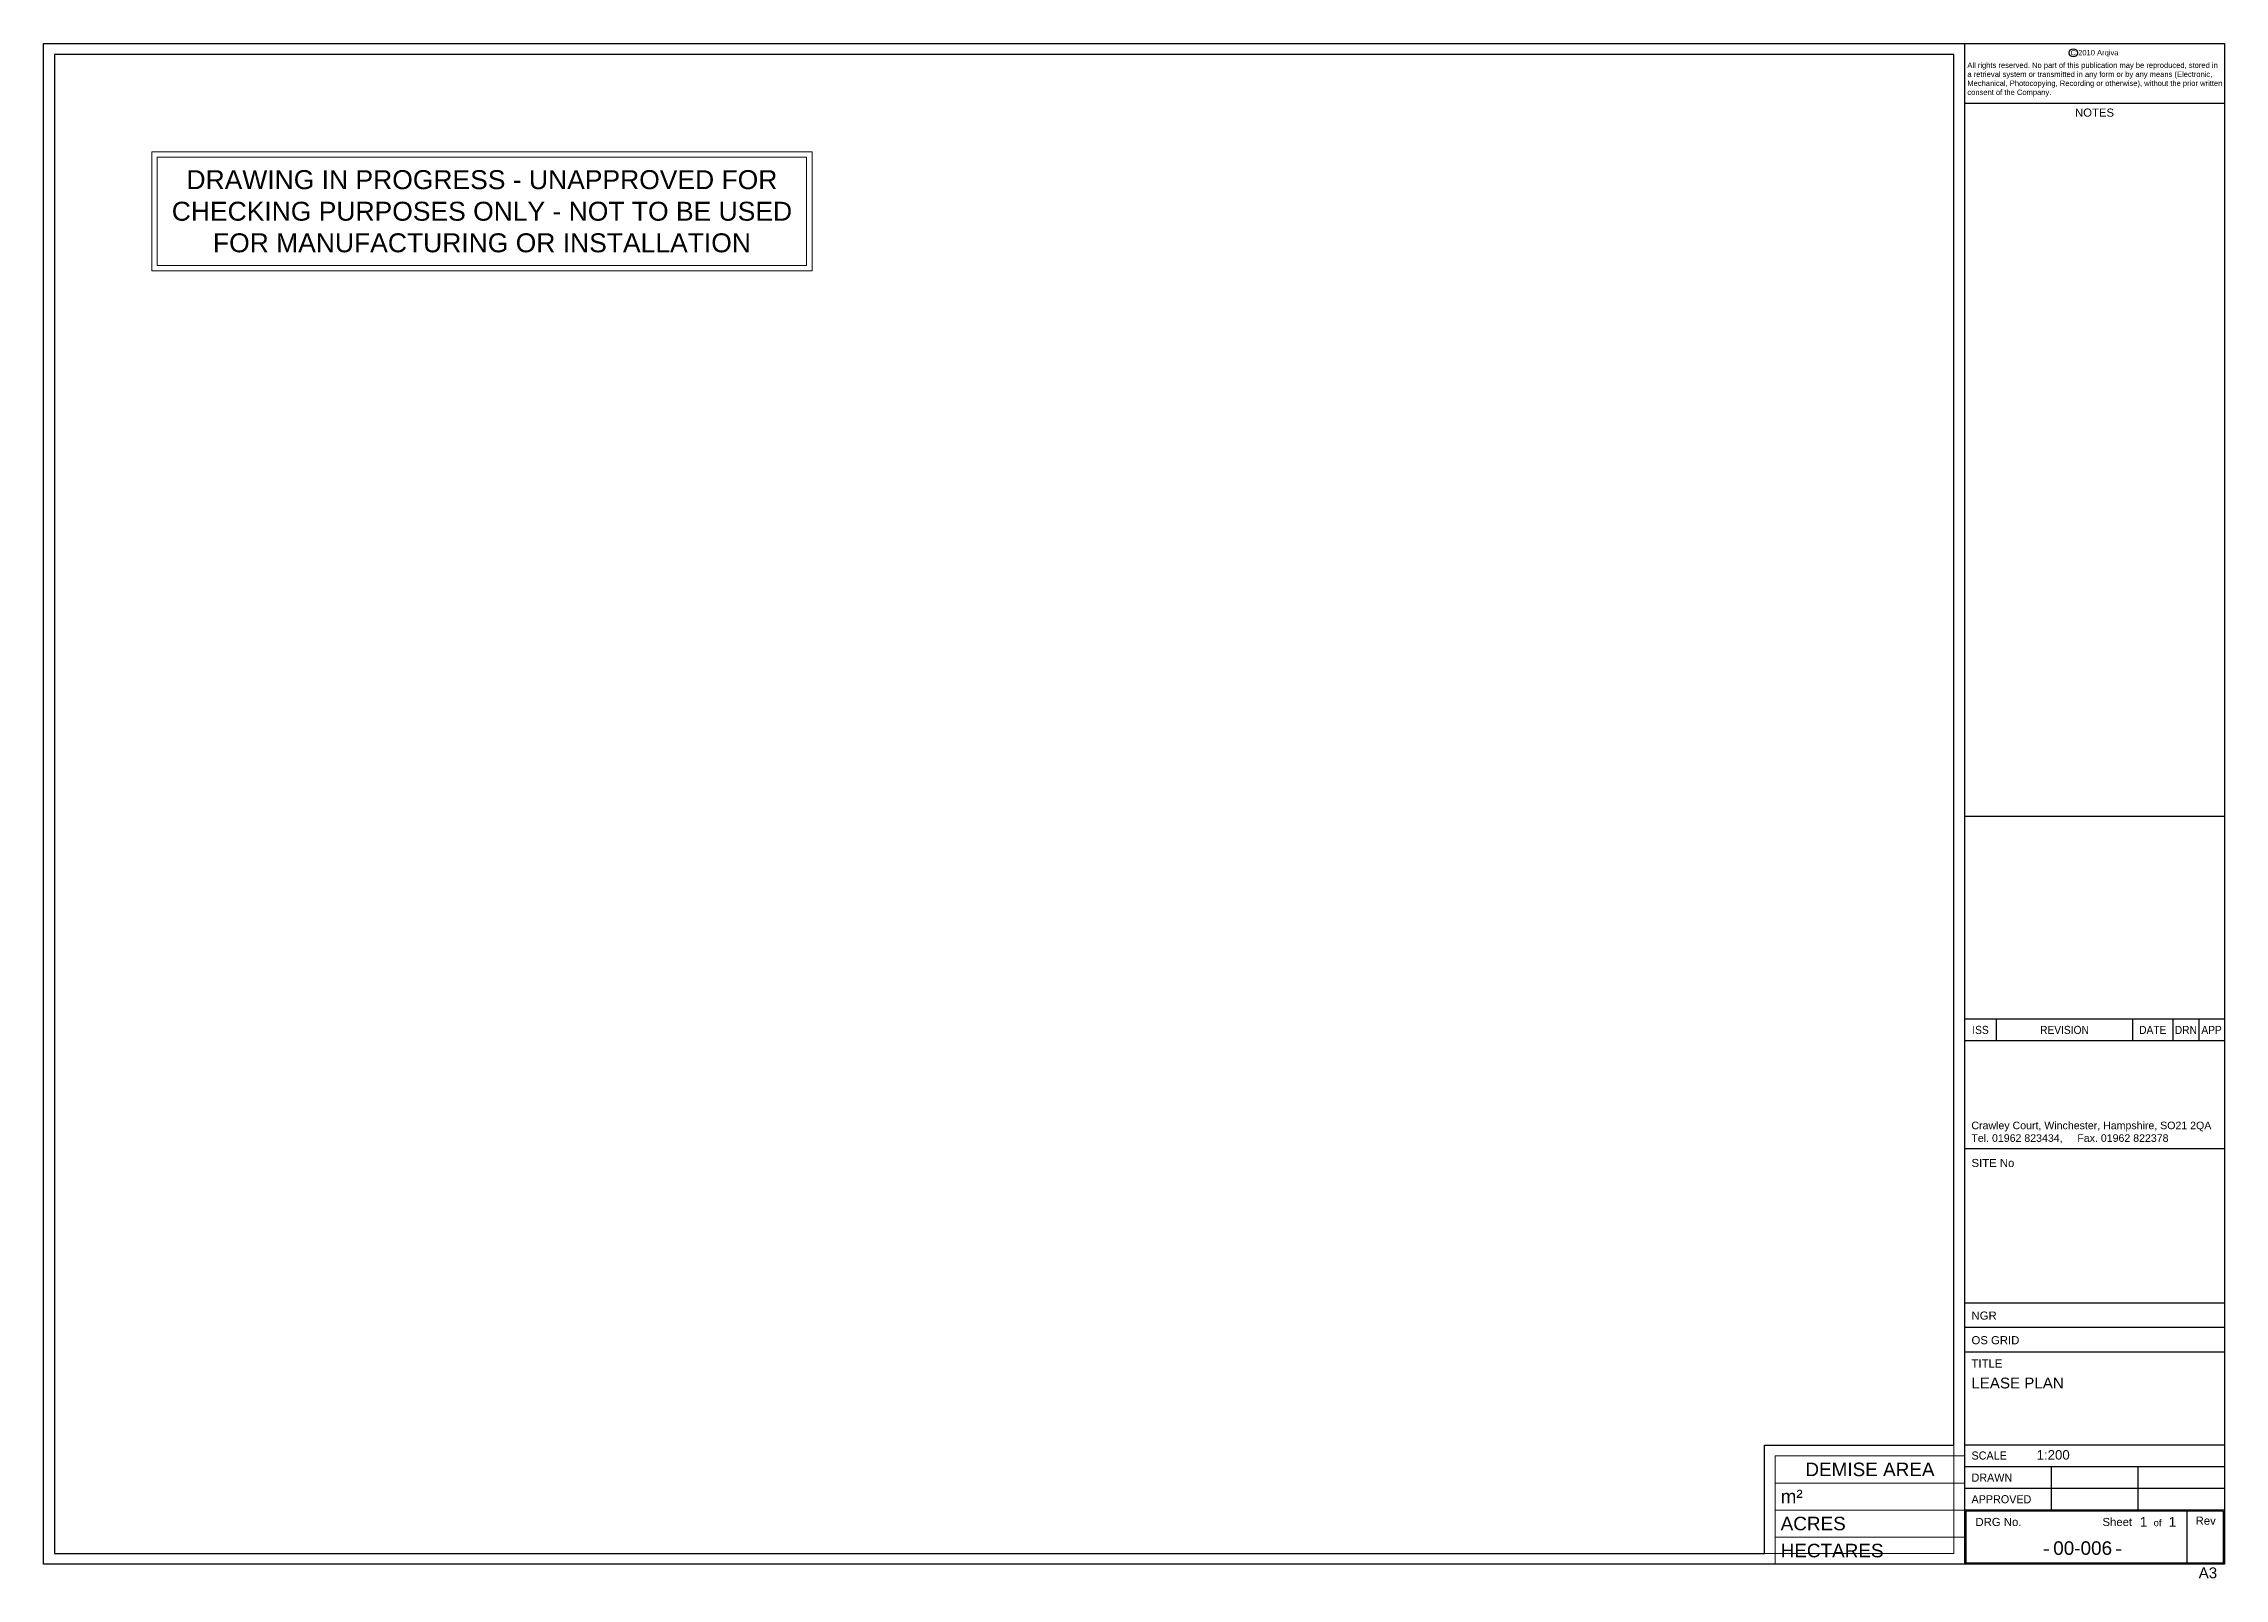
# Paper-space layout '00-006 LEASE PLAN' of a CAD drawing. Header units: millimetres. Extents: x 0 to 403, y -3 to 281.
import ezdxf
from ezdxf.enums import TextEntityAlignment as Align

# ---------------------------------------------------------------- set-up
doc = ezdxf.new("R2010")
doc.units = ezdxf.units.MM
doc.header["$LTSCALE"] = 30
doc.layers.add('BORDER', color=7, linetype='Continuous', lineweight=25)
doc.layers.add('TEXT AND DIMENSIONS', color=7, linetype='Continuous', lineweight=13)
doc.layers.add('VIEWPORTS', color=7, linetype='Continuous', plot=False)
doc.styles.add('textstyle3', font='arial.ttf')
doc.styles.add('textstyle4', font='arial.ttf', dxfattribs={"width": 0.9})
doc.styles.add('textstyle5', font='arial.ttf', dxfattribs={"width": 0.95})

# ---------------------------------------------------------------- blocks, each defined once
blk = doc.blocks.new('A3MAS')
at = {"layer": 'BORDER'}
for p, q in [((0, 281), (403, 281)), ((0, 0), (0, 281)), ((355, 281), (355, 0)), ((403, 281), (403, 0)), ((355, 270), (403, 270)), ((355, 138.24), (403, 138.24)), ((403, 100.74), (355, 100.74)), ((403, 96.74), (355, 96.74)), ((360.85, 100.74), (360.85, 96.74)), ((386.04, 100.74), (386.04, 96.74)), ((393.5, 100.74), (393.5, 96.74)), ((398.25, 100.74), (398.25, 96.74)), ((403, 76.74), (355, 76.74)), ((403, 48.21), (355, 48.21)), ((403, 43.71), (355, 43.71)), ((403, 39.21), (355, 39.21)), ((403, 22), (355, 22)), ((403, 18), (355, 18)), ((371, 18), (371, 10)), ((387, 18), (387, 10)), ((403, 14), (355, 14)), ((403, 10), (355, 10)), ((355.2, 9.8), (355.2, 0.2)), ((402.8, 9.8), (355.2, 9.8)), ((396.05, 9.8), (396.05, 0.2)), ((402.8, 9.8), (402.8, 0.2)), ((403, 0), (0, 0)), ((402.8, 0.2), (355.2, 0.2))]:
    blk.add_line(p, q, dxfattribs=at)
at = {"layer": 'BORDER', "const_width": 0.25}
for points in [[(369.61, 2.64), (370.61, 2.64)], [(382.95, 2.64), (383.95, 2.64)]]:
    blk.add_lwpolyline(points, dxfattribs=at)
at = {"layer": 'BORDER'}
blk.add_circle((375.08, 279.3), 0.764, dxfattribs=at)
at = {"layer": 'BORDER', "style": 'textstyle3'}
blk.add_text('NOTES', height=1.5, dxfattribs=at).set_placement((379, 267.5), align=Align.CENTER)
at = {"layer": 'BORDER'}
for s, style, width, p in [('ISS', 'textstyle4', 0.9, (357.93, 98.73)), ('REVISION', 'textstyle4', 0.9, (373.45, 98.73)), ('DATE', 'textstyle4', 0.9, (389.77, 98.73)), ('DRN', 'textstyle4', 0.9, (395.88, 98.73)), ('APP', 'textstyle4', 0.9, (400.63, 98.73)), ('DRAWN', 'textstyle5', 0.95, (360.03, 16)), ('APPROVED', 'textstyle5', 0.95, (361.8, 12))]:
    blk.add_text(s, height=1.5, dxfattribs=dict(at, style=style, width=width)).set_placement(p, align=Align.MIDDLE_CENTER)
at = {"layer": 'BORDER', "style": 'textstyle3'}
for s, p in [('SITE No', (356.27, 73.39)), ('NGR', (356.27, 45.19)), ('OS GRID', (356.27, 40.64)), ('TITLE', (356.27, 36.33)), ('DRG No.', (357, 7.05))]:
    blk.add_text(s, height=1.5, dxfattribs=at).set_placement(p)
at = {"layer": 'BORDER', "style": 'textstyle5', "width": 0.95}
blk.add_text('SCALE', height=1.5, dxfattribs=at).set_placement((356.27, 19.33))
at = {"layer": 'BORDER', "style": 'textstyle3'}
for s, height, p in [('Sheet', 1.5, (383.21, 7.83)), ('of', 1.25, (390.65, 7.67)), ('Rev', 1.5, (399.55, 8.03))]:
    blk.add_text(s, height=height, dxfattribs=at).set_placement(p, align=Align.MIDDLE)
for s, insert, char_height, attachment_point in [('C 2010 Arqiva', (379, 279.82), 1, 2), ('A3', (399.96, -1.61), 2, 5)]:
    blk.add_mtext(s, dxfattribs=dict(at, insert=insert, char_height=char_height, attachment_point=attachment_point))
at = {"layer": 'BORDER', "attachment_point": 1, "style": 'textstyle3'}
for s, insert, char_height, width in [('All rights reserved. No part of this publication may be reproduced, stored in a retrieval system or transmitted in any form or by any means (Electronic, Mechanical, Photocopying, Recording or otherwise), without the prior written consent of the Company.', (355.5, 277.51), 1, 47), ('Crawley Court, Winchester, Hampshire, SO21 2QA\\PTel. 01962 823434,     Fax. 01962 822378', (356.25, 81.78), 1.4, 45.75)]:
    blk.add_mtext(s, dxfattribs=dict(at, insert=insert, char_height=char_height, width=width))
at = {"layer": 'BORDER', "style": 'textstyle3'}
for tag, p, height in [('TITLE1', (356.24, 32.48), 2), ('TITLE2', (356.24, 28.48), 2), ('TITLE3', (356.24, 24.48), 2), ('SCALE', (368.3, 19.33), 1.75)]:
    blk.add_attdef(tag, p, '', height=height, dxfattribs=at)
for tag, height, p in [('SHTNO', 1.8, (388.07, 7.83)), ('SHTOF', 1.8, (393.4, 7.83)), ('USERIDCATEGORY', 2.5, (376.81, 2.98))]:
    blk.add_attdef(tag, text='', height=height, dxfattribs=at).set_placement(p, align=Align.MIDDLE)

psp = doc.layouts.new('00-006 LEASE PLAN')

# ---------------------------------------------------------------- linework, layer by layer
at = {"layer": 'TEXT AND DIMENSIONS'}
for p, q in [((320, 20), (320, 0)), ((320, 20), (355, 20)), ((320, 15), (355, 15)), ((320, 10), (355, 10)), ((320, 5), (355, 5))]:
    psp.add_line(p, q, dxfattribs=at)
for points in [[(20, 239), (142, 239), (142, 261), (20, 261)], [(21, 240), (141, 240), (141, 260), (21, 260)]]:
    psp.add_lwpolyline(points, close=True, dxfattribs=at)
at = {"layer": 'VIEWPORTS'}
psp.add_lwpolyline([(2, 279), (2, 2), (318, 2), (318, 22), (353, 22), (353, 279)], close=True, dxfattribs=at)

# ---------------------------------------------------------------- block references
at = {"layer": 'BORDER'}
psp.add_blockref('A3MAS', (0, 0), dxfattribs=at).add_auto_attribs({'USERIDCATEGORY': '00-006', 'SCALE': '1:200', 'SHTNO': '1', 'SHTOF': '1', 'TITLE1': 'LEASE PLAN'})

# ---------------------------------------------------------------- texts
at = {"layer": 'TEXT AND DIMENSIONS', "insert": (81, 250), "char_height": 3.5, "width": 114.6271, "attachment_point": 5, "style": 'textstyle3'}
psp.add_mtext('DRAWING IN PROGRESS - UNAPPROVED FOR CHECKING PURPOSES ONLY - NOT TO BE USED FOR MANUFACTURING OR INSTALLATION', dxfattribs=at)
at = {"layer": 'TEXT AND DIMENSIONS', "char_height": 2.5, "style": 'textstyle3'}
for s, insert, attachment_point in [('DEMISE AREA', (337.5, 17.5), 5), ('m²', (321, 12.5), 4), ('ACRES', (321, 7.5), 4), ('HECTARES', (321, 2.5), 4)]:
    psp.add_mtext(s, dxfattribs=dict(at, insert=insert, attachment_point=attachment_point))

# ---------------------------------------------------------------- viewports
at = {"layer": 'VIEWPORTS', "view_target_point": (212134.5, 50492)}
psp.add_viewport(center=(177.5, 140.5), size=(351, 277), view_center_point=(1474.79, 0), view_height=55400.001, status=4, dxfattribs=at)
at = {"layer": 'VIEWPORTS'}
psp.add_viewport(center=(379, 117.49), size=(48, 41.5), view_center_point=(24, 16.7), view_height=41.5, dxfattribs=at)
psp.add_viewport(center=(379, 38.37), size=(48, 76.739), view_center_point=(24, -50.12), view_height=76.739, status=3, dxfattribs=at)

doc.saveas('drawing.dxf')
